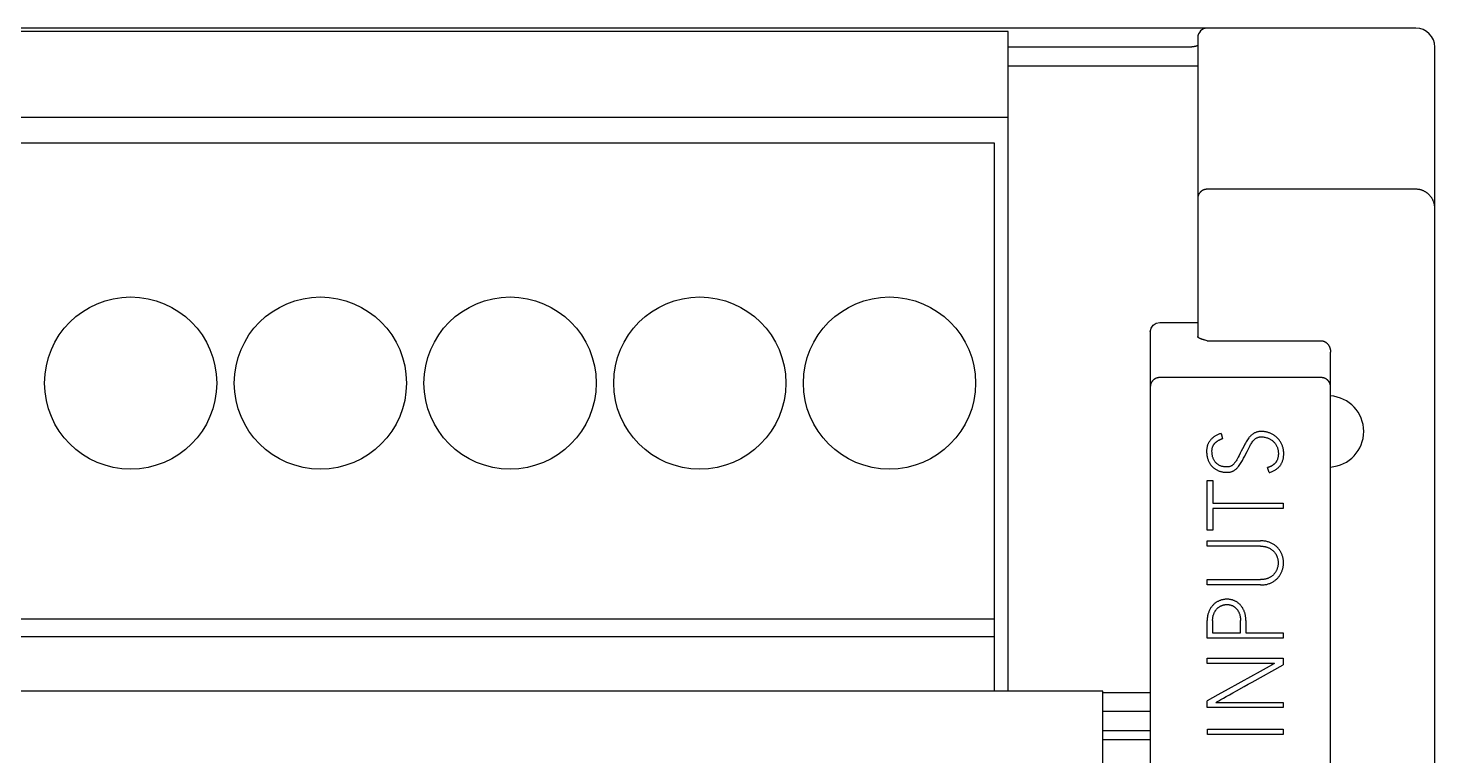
# Model space of a CAD drawing. Extents: x 867151 to 1787449, y -2071112 to -1028603.
# Drawn here: x 871228.78 to 871258.45, y -1032622.77 to -1032607.43 of the extents above; entities that cross this region are included whole.
import ezdxf

# ---------------------------------------------------------------- set-up
doc = ezdxf.new("R2010")
doc.units = 0
doc.header["$LTSCALE"] = 4
doc.header["$MEASUREMENT"] = 0
doc.layers.get('0').update_dxf_attribs({"linetype": 'CONTINUOUS'})
doc.layers.add('20000_FRONT_O', color=7, linetype='CONTINUOUS')

# ---------------------------------------------------------------- blocks, each defined once
blk = doc.blocks.new('A$C36C17930')
at = {"layer": '20000_FRONT_O', "color": 7, "linetype": 'Continuous'}
for p, q in [((44.601, 100), (0.401, 100)), ((36.001, 99.93), (7.001, 99.93)), ((36.001, 86.03), (36.001, 99.93)), ((40.001, 99.8), (40.001, 93.501)), ((39.801, 99.6), (36.001, 99.6)), ((39.81, 99.6), (39.801, 99.6)), ((39.818, 99.601), (39.81, 99.6)), ((39.826, 99.601), (39.818, 99.601)), ((39.835, 99.601), (39.826, 99.601)), ((39.843, 99.601), (39.835, 99.601)), ((39.852, 99.602), (39.843, 99.601)), ((39.86, 99.602), (39.852, 99.602)), ((39.868, 99.603), (39.86, 99.602)), ((39.877, 99.604), (39.868, 99.603)), ((39.883, 99.604), (39.877, 99.604)), ((39.89, 99.605), (39.883, 99.604)), ((39.897, 99.606), (39.89, 99.605)), ((39.903, 99.607), (39.897, 99.606)), ((39.91, 99.608), (39.903, 99.607)), ((39.916, 99.609), (39.91, 99.608)), ((39.923, 99.61), (39.916, 99.609)), ((39.929, 99.611), (39.923, 99.61)), ((39.935, 99.612), (39.929, 99.611)), ((39.942, 99.613), (39.935, 99.612)), ((39.945, 99.614), (39.942, 99.613)), ((39.948, 99.614), (39.945, 99.614)), ((39.951, 99.615), (39.948, 99.614)), ((39.954, 99.616), (39.951, 99.615)), ((39.957, 99.617), (39.954, 99.616)), ((39.96, 99.618), (39.957, 99.617)), ((39.963, 99.618), (39.96, 99.618)), ((39.966, 99.619), (39.963, 99.618)), ((39.97, 99.621), (39.966, 99.619)), ((39.973, 99.622), (39.97, 99.621)), ((39.976, 99.623), (39.973, 99.622)), ((39.979, 99.624), (39.976, 99.623)), ((39.982, 99.626), (39.979, 99.624)), ((39.986, 99.628), (39.982, 99.626)), ((39.987, 99.628), (39.986, 99.628)), ((39.988, 99.629), (39.987, 99.628)), ((39.989, 99.63), (39.988, 99.629)), ((39.991, 99.631), (39.989, 99.63)), ((39.992, 99.631), (39.991, 99.631)), ((39.993, 99.632), (39.992, 99.631)), ((39.994, 99.633), (39.993, 99.632)), ((39.995, 99.634), (39.994, 99.633)), ((39.996, 99.635), (39.995, 99.634)), ((39.997, 99.636), (39.996, 99.635)), ((39.998, 99.637), (39.997, 99.636)), ((39.999, 99.638), (39.998, 99.637)), ((40, 99.64), (39.999, 99.639)), ((39.999, 99.639), (39.999, 99.638)), ((40.001, 99.641), (40, 99.64)), ((40.001, 99.645), (40.001, 99.644)), ((40.001, 99.644), (40.001, 99.642)), ((40.001, 99.642), (40.001, 99.641)), ((45.001, 0.4), (45.001, 99.6)), ((40.001, 99.2), (36.001, 99.2)), ((36.001, 98.12), (7.001, 98.12)), ((7.291, 97.58), (35.711, 97.58)), ((35.711, 97.58), (35.711, 86.03)), ((40.002, 96.426), (40.001, 96.422)), ((40.001, 96.422), (40.001, 96.417)), ((40.001, 96.417), (40.001, 96.412)), ((40.003, 96.436), (40.002, 96.431)), ((40.002, 96.431), (40.002, 96.426)), ((40.004, 96.445), (40.003, 96.44)), ((40.003, 96.44), (40.003, 96.436)), ((40.005, 96.45), (40.004, 96.445)), ((40.006, 96.454), (40.005, 96.45)), ((40.007, 96.459), (40.006, 96.454)), ((40.008, 96.464), (40.007, 96.459)), ((40.01, 96.468), (40.008, 96.464)), ((40.011, 96.473), (40.01, 96.468)), ((40.013, 96.477), (40.011, 96.473)), ((40.014, 96.481), (40.013, 96.477)), ((40.016, 96.486), (40.014, 96.481)), ((40.018, 96.49), (40.016, 96.486)), ((40.02, 96.494), (40.018, 96.49)), ((40.022, 96.498), (40.02, 96.494)), ((40.024, 96.502), (40.022, 96.498)), ((40.027, 96.507), (40.024, 96.502)), ((40.029, 96.511), (40.027, 96.507)), ((40.031, 96.515), (40.029, 96.511)), ((40.034, 96.518), (40.031, 96.515)), ((40.037, 96.522), (40.034, 96.518)), ((40.04, 96.526), (40.037, 96.522)), ((40.043, 96.53), (40.04, 96.526)), ((40.045, 96.534), (40.043, 96.53)), ((40.049, 96.537), (40.045, 96.534)), ((40.052, 96.541), (40.049, 96.537)), ((40.055, 96.544), (40.052, 96.541)), ((40.058, 96.547), (40.055, 96.544)), ((40.062, 96.551), (40.058, 96.547)), ((40.065, 96.554), (40.062, 96.551)), ((40.069, 96.557), (40.065, 96.554)), ((40.073, 96.56), (40.069, 96.557)), ((40.076, 96.563), (40.073, 96.56)), ((40.08, 96.566), (40.076, 96.563)), ((40.084, 96.569), (40.08, 96.566)), ((40.088, 96.572), (40.084, 96.569)), ((40.092, 96.574), (40.088, 96.572)), ((40.096, 96.577), (40.092, 96.574)), ((40.101, 96.579), (40.096, 96.577)), ((40.105, 96.582), (40.101, 96.579)), ((40.109, 96.584), (40.105, 96.582)), ((40.114, 96.586), (40.109, 96.584)), ((40.118, 96.588), (40.114, 96.586)), ((40.123, 96.59), (40.118, 96.588)), ((40.128, 96.592), (40.123, 96.59)), ((40.132, 96.594), (40.128, 96.592)), ((40.137, 96.595), (40.132, 96.594)), ((40.142, 96.597), (40.137, 96.595)), ((40.147, 96.598), (40.142, 96.597)), ((40.152, 96.6), (40.147, 96.598)), ((40.157, 96.601), (40.152, 96.6)), ((40.163, 96.602), (40.157, 96.601)), ((40.168, 96.603), (40.163, 96.602)), ((40.172, 96.603), (40.168, 96.603)), ((40.177, 96.604), (40.172, 96.603)), ((40.182, 96.605), (40.177, 96.604)), ((40.187, 96.605), (40.182, 96.605)), ((40.192, 96.605), (40.187, 96.605)), ((40.196, 96.605), (40.192, 96.605)), ((40.201, 96.605), (40.196, 96.605)), ((44.601, 96.605), (40.201, 96.605)), ((44.611, 96.605), (44.601, 96.605)), ((44.621, 96.605), (44.611, 96.605)), ((44.631, 96.604), (44.621, 96.605)), ((44.641, 96.603), (44.631, 96.604)), ((44.651, 96.602), (44.641, 96.603)), ((44.661, 96.601), (44.651, 96.602)), ((44.671, 96.599), (44.661, 96.601)), ((44.681, 96.597), (44.671, 96.599)), ((44.691, 96.595), (44.681, 96.597)), ((44.701, 96.593), (44.691, 96.595)), ((44.71, 96.59), (44.701, 96.593)), ((44.72, 96.587), (44.71, 96.59)), ((44.729, 96.584), (44.72, 96.587)), ((44.738, 96.581), (44.729, 96.584)), ((44.747, 96.577), (44.738, 96.581)), ((44.757, 96.573), (44.747, 96.577)), ((44.766, 96.569), (44.757, 96.573)), ((44.776, 96.564), (44.766, 96.569)), ((44.786, 96.559), (44.776, 96.564)), ((44.795, 96.554), (44.786, 96.559)), ((44.804, 96.549), (44.795, 96.554)), ((44.813, 96.543), (44.804, 96.549)), ((44.822, 96.537), (44.813, 96.543)), ((44.831, 96.531), (44.822, 96.537)), ((44.839, 96.525), (44.831, 96.531)), ((44.846, 96.519), (44.839, 96.525)), ((44.854, 96.513), (44.846, 96.519)), ((44.862, 96.507), (44.854, 96.513)), ((44.869, 96.5), (44.862, 96.507)), ((44.876, 96.493), (44.869, 96.5)), ((44.884, 96.486), (44.876, 96.493)), ((44.891, 96.478), (44.884, 96.486)), ((44.898, 96.47), (44.891, 96.478)), ((44.905, 96.462), (44.898, 96.47)), ((44.911, 96.454), (44.905, 96.462)), ((44.918, 96.446), (44.911, 96.454)), ((44.924, 96.438), (44.918, 96.446)), ((44.929, 96.43), (44.924, 96.438)), ((44.935, 96.422), (44.929, 96.43)), ((44.94, 96.414), (44.935, 96.422)), ((44.945, 96.405), (44.94, 96.414)), ((44.95, 96.397), (44.945, 96.405)), ((44.955, 96.387), (44.95, 96.397)), ((44.96, 96.377), (44.955, 96.387)), ((44.964, 96.368), (44.96, 96.377)), ((44.968, 96.358), (44.964, 96.368)), ((44.973, 96.348), (44.968, 96.358)), ((44.976, 96.338), (44.973, 96.348)), ((44.98, 96.328), (44.976, 96.338)), ((44.983, 96.318), (44.98, 96.328)), ((44.986, 96.308), (44.983, 96.318)), ((44.988, 96.298), (44.986, 96.308)), ((44.991, 96.288), (44.988, 96.298)), ((44.993, 96.278), (44.991, 96.288)), ((44.995, 96.268), (44.993, 96.278)), ((44.996, 96.258), (44.995, 96.268)), ((44.998, 96.248), (44.996, 96.258)), ((44.999, 96.238), (44.998, 96.248)), ((45, 96.227), (44.999, 96.238)), ((45.001, 96.217), (45, 96.227)), ((45.001, 96.206), (45.001, 96.217)), ((45.001, 96.195), (45.001, 96.206)), ((39.016, 93.674), (39.061, 93.74)), ((39.061, 93.74), (39.128, 93.783)), ((39.128, 93.783), (39.201, 93.797)), ((39.201, 93.797), (40.001, 93.797)), ((39.001, 93.597), (39.016, 93.674)), ((39.001, 93.597), (39.001, 75.1)), ((40.001, 93.5), (40.001, 93.501)), ((40.001, 93.498), (40.001, 93.5)), ((40.002, 93.497), (40.001, 93.498)), ((40.002, 93.495), (40.002, 93.497)), ((40.003, 93.494), (40.002, 93.495)), ((40.003, 93.492), (40.003, 93.494)), ((40.004, 93.491), (40.003, 93.492)), ((40.005, 93.49), (40.004, 93.491)), ((40.006, 93.488), (40.005, 93.49)), ((40.007, 93.487), (40.006, 93.488)), ((40.008, 93.486), (40.007, 93.487)), ((40.009, 93.484), (40.008, 93.486)), ((40.01, 93.483), (40.009, 93.484)), ((40.012, 93.482), (40.01, 93.483)), ((40.013, 93.481), (40.012, 93.482)), ((40.014, 93.48), (40.013, 93.481)), ((40.015, 93.478), (40.014, 93.48)), ((40.018, 93.476), (40.015, 93.478)), ((40.021, 93.474), (40.018, 93.476)), ((40.024, 93.471), (40.021, 93.474)), ((40.028, 93.469), (40.024, 93.471)), ((40.031, 93.468), (40.028, 93.469)), ((40.034, 93.466), (40.031, 93.468)), ((40.037, 93.464), (40.034, 93.466)), ((40.04, 93.462), (40.037, 93.464)), ((40.044, 93.461), (40.04, 93.462)), ((40.047, 93.459), (40.044, 93.461)), ((40.05, 93.458), (40.047, 93.459)), ((40.054, 93.457), (40.05, 93.458)), ((40.057, 93.455), (40.054, 93.457)), ((40.065, 93.452), (40.057, 93.455)), ((40.073, 93.449), (40.065, 93.452)), ((40.081, 93.446), (40.073, 93.449)), ((40.089, 93.444), (40.081, 93.446)), ((40.097, 93.441), (40.089, 93.444)), ((40.105, 93.438), (40.097, 93.441)), ((40.114, 93.436), (40.105, 93.438)), ((40.122, 93.433), (40.114, 93.436)), ((40.135, 93.429), (40.122, 93.433)), ((40.148, 93.426), (40.135, 93.429)), ((40.161, 93.422), (40.148, 93.426)), ((40.201, 93.412), (40.161, 93.422)), ((40.201, 93.412), (42.601, 93.412)), ((42.601, 93.412), (42.606, 93.412)), ((42.606, 93.412), (42.611, 93.412)), ((42.611, 93.412), (42.615, 93.411)), ((42.615, 93.411), (42.62, 93.411)), ((42.62, 93.411), (42.625, 93.41)), ((42.625, 93.41), (42.629, 93.409)), ((42.629, 93.409), (42.634, 93.409)), ((42.634, 93.409), (42.638, 93.408)), ((42.638, 93.408), (42.643, 93.406)), ((42.643, 93.406), (42.648, 93.405)), ((42.648, 93.405), (42.652, 93.404)), ((42.652, 93.404), (42.657, 93.402)), ((42.657, 93.402), (42.661, 93.401)), ((42.661, 93.401), (42.665, 93.399)), ((42.665, 93.399), (42.67, 93.397)), ((42.67, 93.397), (42.674, 93.395)), ((42.674, 93.395), (42.679, 93.393)), ((42.679, 93.393), (42.683, 93.391)), ((42.683, 93.391), (42.688, 93.388)), ((42.688, 93.388), (42.692, 93.386)), ((42.692, 93.386), (42.696, 93.383)), ((42.696, 93.383), (42.701, 93.38)), ((42.701, 93.38), (42.705, 93.377)), ((42.705, 93.377), (42.709, 93.374)), ((42.709, 93.374), (42.713, 93.371)), ((42.713, 93.371), (42.717, 93.368)), ((42.717, 93.368), (42.721, 93.364)), ((42.721, 93.364), (42.724, 93.361)), ((42.724, 93.361), (42.728, 93.358)), ((42.728, 93.358), (42.732, 93.354)), ((42.732, 93.354), (42.735, 93.35)), ((42.735, 93.35), (42.739, 93.346)), ((42.739, 93.346), (42.742, 93.342)), ((42.742, 93.342), (42.746, 93.338)), ((42.746, 93.338), (42.749, 93.333)), ((42.749, 93.333), (42.753, 93.329)), ((42.753, 93.329), (42.756, 93.324)), ((42.756, 93.324), (42.759, 93.319)), ((42.759, 93.319), (42.762, 93.315)), ((42.762, 93.315), (42.765, 93.31)), ((42.765, 93.31), (42.768, 93.305)), ((42.768, 93.305), (42.771, 93.3)), ((42.771, 93.3), (42.773, 93.295)), ((42.773, 93.295), (42.776, 93.29)), ((42.776, 93.29), (42.778, 93.284)), ((42.778, 93.284), (42.78, 93.279)), ((42.78, 93.279), (42.782, 93.274)), ((42.782, 93.274), (42.784, 93.269)), ((42.784, 93.269), (42.786, 93.263)), ((42.786, 93.263), (42.788, 93.257)), ((42.788, 93.257), (42.79, 93.251)), ((42.79, 93.251), (42.792, 93.245)), ((42.792, 93.245), (42.793, 93.239)), ((42.793, 93.239), (42.795, 93.234)), ((42.795, 93.234), (42.796, 93.228)), ((42.796, 93.228), (42.797, 93.222)), ((42.797, 93.222), (42.798, 93.216)), ((42.798, 93.216), (42.799, 93.209)), ((42.799, 93.209), (42.8, 93.203)), ((42.8, 93.203), (42.8, 93.197)), ((42.8, 93.197), (42.801, 93.191)), ((42.801, 93.191), (42.801, 93.185)), ((42.801, 93.185), (42.801, 93.179)), ((42.801, 93.179), (42.801, 93.173)), ((42.801, 59.815), (42.801, 93.173)), ((39.033, 92.547), (39.03, 92.543)), ((39.035, 92.551), (39.033, 92.547)), ((39.038, 92.555), (39.035, 92.551)), ((39.041, 92.559), (39.038, 92.555)), ((39.044, 92.563), (39.041, 92.559)), ((39.047, 92.566), (39.044, 92.563)), ((39.05, 92.57), (39.047, 92.566)), ((39.054, 92.574), (39.05, 92.57)), ((39.057, 92.577), (39.054, 92.574)), ((39.061, 92.58), (39.057, 92.577)), ((39.064, 92.584), (39.061, 92.58)), ((39.068, 92.587), (39.064, 92.584)), ((39.072, 92.59), (39.068, 92.587)), ((39.075, 92.593), (39.072, 92.59)), ((39.079, 92.596), (39.075, 92.593)), ((39.083, 92.599), (39.079, 92.596)), ((39.087, 92.602), (39.083, 92.599)), ((39.091, 92.604), (39.087, 92.602)), ((39.095, 92.607), (39.091, 92.604)), ((39.099, 92.609), (39.095, 92.607)), ((39.104, 92.612), (39.099, 92.609)), ((39.108, 92.614), (39.104, 92.612)), ((39.112, 92.616), (39.108, 92.614)), ((39.117, 92.618), (39.112, 92.616)), ((39.121, 92.62), (39.117, 92.618)), ((39.126, 92.622), (39.121, 92.62)), ((39.13, 92.623), (39.126, 92.622)), ((39.135, 92.625), (39.13, 92.623)), ((39.139, 92.627), (39.135, 92.625)), ((39.144, 92.628), (39.139, 92.627)), ((39.149, 92.629), (39.144, 92.628)), ((39.153, 92.63), (39.149, 92.629)), ((39.158, 92.631), (39.153, 92.63)), ((39.163, 92.632), (39.158, 92.631)), ((39.168, 92.633), (39.163, 92.632)), ((39.172, 92.634), (39.168, 92.633)), ((39.177, 92.635), (39.172, 92.634)), ((39.182, 92.635), (39.177, 92.635)), ((39.187, 92.636), (39.182, 92.635)), ((39.192, 92.636), (39.187, 92.636)), ((39.196, 92.636), (39.192, 92.636)), ((39.201, 92.636), (39.196, 92.636)), ((42.601, 92.636), (39.201, 92.636)), ((42.606, 92.636), (42.601, 92.636)), ((42.611, 92.636), (42.606, 92.636)), ((42.616, 92.636), (42.611, 92.636)), ((42.62, 92.635), (42.616, 92.636)), ((42.625, 92.635), (42.62, 92.635)), ((42.63, 92.634), (42.625, 92.635)), ((42.635, 92.633), (42.63, 92.634)), ((42.64, 92.632), (42.635, 92.633)), ((42.644, 92.631), (42.64, 92.632)), ((42.649, 92.63), (42.644, 92.631)), ((42.654, 92.629), (42.649, 92.63)), ((42.658, 92.628), (42.654, 92.629)), ((42.663, 92.627), (42.658, 92.628)), ((42.668, 92.625), (42.663, 92.627)), ((42.672, 92.623), (42.668, 92.625)), ((42.677, 92.622), (42.672, 92.623)), ((42.681, 92.62), (42.677, 92.622)), ((42.685, 92.618), (42.681, 92.62)), ((42.69, 92.616), (42.685, 92.618)), ((42.694, 92.614), (42.69, 92.616)), ((42.698, 92.612), (42.694, 92.614)), ((42.702, 92.609), (42.698, 92.612)), ((42.707, 92.607), (42.702, 92.609)), ((42.711, 92.605), (42.707, 92.607)), ((42.715, 92.602), (42.711, 92.605)), ((42.718, 92.599), (42.715, 92.602)), ((42.722, 92.597), (42.718, 92.599)), ((42.726, 92.594), (42.722, 92.597)), ((42.73, 92.591), (42.726, 92.594)), ((42.734, 92.588), (42.73, 92.591)), ((42.737, 92.585), (42.734, 92.588)), ((42.741, 92.581), (42.737, 92.585)), ((42.744, 92.578), (42.741, 92.581)), ((42.747, 92.575), (42.744, 92.578)), ((42.751, 92.571), (42.747, 92.575)), ((42.754, 92.568), (42.751, 92.571)), ((42.757, 92.564), (42.754, 92.568)), ((42.76, 92.56), (42.757, 92.564)), ((42.763, 92.556), (42.76, 92.56)), ((42.766, 92.553), (42.763, 92.556)), ((42.768, 92.549), (42.766, 92.553)), ((42.771, 92.545), (42.768, 92.549)), ((39.002, 92.457), (39.001, 92.452)), ((39.001, 92.452), (39.001, 92.448)), ((39.001, 92.448), (39.001, 92.443)), ((39.003, 92.467), (39.002, 92.462)), ((39.002, 92.462), (39.002, 92.457)), ((39.004, 92.476), (39.003, 92.471)), ((39.003, 92.471), (39.003, 92.467)), ((39.005, 92.481), (39.004, 92.476)), ((39.006, 92.485), (39.005, 92.481)), ((39.007, 92.49), (39.006, 92.485)), ((39.008, 92.495), (39.007, 92.49)), ((39.01, 92.499), (39.008, 92.495)), ((39.011, 92.504), (39.01, 92.499)), ((39.013, 92.508), (39.011, 92.504)), ((39.015, 92.513), (39.013, 92.508)), ((39.016, 92.517), (39.015, 92.513)), ((39.018, 92.521), (39.016, 92.517)), ((39.021, 92.526), (39.018, 92.521)), ((39.023, 92.53), (39.021, 92.526)), ((39.025, 92.534), (39.023, 92.53)), ((39.027, 92.539), (39.025, 92.534)), ((39.03, 92.543), (39.027, 92.539)), ((42.774, 92.54), (42.771, 92.545)), ((42.776, 92.536), (42.774, 92.54)), ((42.779, 92.532), (42.776, 92.536)), ((42.781, 92.528), (42.779, 92.532)), ((42.783, 92.523), (42.781, 92.528)), ((42.785, 92.519), (42.783, 92.523)), ((42.787, 92.514), (42.785, 92.519)), ((42.789, 92.51), (42.787, 92.514)), ((42.791, 92.505), (42.789, 92.51)), ((42.792, 92.5), (42.791, 92.505)), ((42.794, 92.495), (42.792, 92.5)), ((42.795, 92.49), (42.794, 92.495)), ((42.796, 92.485), (42.795, 92.49)), ((42.797, 92.48), (42.796, 92.485)), ((42.798, 92.475), (42.797, 92.48)), ((42.799, 92.471), (42.798, 92.475)), ((42.8, 92.466), (42.799, 92.471)), ((42.8, 92.462), (42.8, 92.466)), ((42.801, 92.457), (42.8, 92.462)), ((42.801, 92.452), (42.801, 92.457)), ((42.801, 92.448), (42.801, 92.452)), ((42.801, 92.443), (42.801, 92.448)), ((40.317, 91.367), (40.307, 91.358)), ((40.328, 91.376), (40.317, 91.367)), ((40.34, 91.385), (40.328, 91.376)), ((40.352, 91.393), (40.34, 91.385)), ((40.365, 91.401), (40.352, 91.393)), ((40.378, 91.409), (40.365, 91.401)), ((40.391, 91.416), (40.378, 91.409)), ((40.404, 91.423), (40.391, 91.416)), ((40.418, 91.43), (40.404, 91.423)), ((40.433, 91.436), (40.418, 91.43)), ((40.448, 91.442), (40.433, 91.436)), ((40.463, 91.448), (40.448, 91.442)), ((40.479, 91.453), (40.463, 91.448)), ((40.494, 91.458), (40.479, 91.453)), ((40.494, 91.458), (40.525, 91.349)), ((41.078, 91.365), (41.062, 91.345)), ((41.088, 91.378), (41.078, 91.365)), ((41.099, 91.39), (41.088, 91.378)), ((41.111, 91.402), (41.099, 91.39)), ((41.123, 91.414), (41.111, 91.402)), ((41.135, 91.425), (41.123, 91.414)), ((41.148, 91.435), (41.135, 91.425)), ((41.161, 91.445), (41.148, 91.435)), ((41.175, 91.454), (41.161, 91.445)), ((41.189, 91.463), (41.175, 91.454)), ((41.2, 91.469), (41.189, 91.463)), ((41.211, 91.474), (41.2, 91.469)), ((41.223, 91.479), (41.211, 91.474)), ((41.235, 91.484), (41.223, 91.479)), ((41.232, 91.357), (41.243, 91.364)), ((41.248, 91.488), (41.235, 91.484)), ((41.243, 91.364), (41.254, 91.369)), ((41.261, 91.491), (41.248, 91.488)), ((41.254, 91.369), (41.265, 91.374)), ((41.274, 91.494), (41.261, 91.491)), ((41.265, 91.374), (41.274, 91.377)), ((41.287, 91.496), (41.274, 91.494)), ((41.274, 91.377), (41.284, 91.38)), ((41.284, 91.38), (41.293, 91.382)), ((41.302, 91.498), (41.287, 91.496)), ((41.293, 91.382), (41.303, 91.384)), ((41.317, 91.499), (41.302, 91.498)), ((41.303, 91.384), (41.317, 91.386)), ((41.331, 91.5), (41.317, 91.499)), ((41.317, 91.386), (41.332, 91.387)), ((41.346, 91.5), (41.331, 91.5)), ((41.332, 91.387), (41.346, 91.387)), ((41.361, 91.5), (41.346, 91.5)), ((41.346, 91.387), (41.364, 91.387)), ((41.375, 91.499), (41.361, 91.5)), ((41.364, 91.387), (41.381, 91.385)), ((41.389, 91.498), (41.375, 91.499)), ((41.381, 91.385), (41.4, 91.382)), ((41.404, 91.497), (41.389, 91.498)), ((41.4, 91.382), (41.419, 91.379)), ((41.418, 91.495), (41.404, 91.497)), ((41.432, 91.492), (41.418, 91.495)), ((41.419, 91.379), (41.439, 91.374)), ((41.447, 91.489), (41.432, 91.492)), ((41.439, 91.374), (41.459, 91.368)), ((41.461, 91.486), (41.447, 91.489)), ((41.459, 91.368), (41.473, 91.364)), ((41.475, 91.482), (41.461, 91.486)), ((41.473, 91.364), (41.487, 91.359)), ((41.489, 91.478), (41.475, 91.482)), ((41.503, 91.473), (41.489, 91.478)), ((41.517, 91.468), (41.503, 91.473)), ((41.531, 91.463), (41.517, 91.468)), ((41.545, 91.457), (41.531, 91.463)), ((41.558, 91.45), (41.545, 91.457)), ((41.571, 91.444), (41.558, 91.45)), ((41.584, 91.437), (41.571, 91.444)), ((41.597, 91.429), (41.584, 91.437)), ((41.609, 91.421), (41.597, 91.429)), ((41.621, 91.413), (41.609, 91.421)), ((41.633, 91.404), (41.621, 91.413)), ((41.645, 91.395), (41.633, 91.404)), ((41.656, 91.386), (41.645, 91.395)), ((41.667, 91.376), (41.656, 91.386)), ((41.678, 91.366), (41.667, 91.376)), ((41.688, 91.355), (41.678, 91.366)), ((40.189, 91.116), (40.188, 91.102)), ((40.188, 91.102), (40.188, 91.088)), ((40.188, 91.088), (40.188, 91.071)), ((40.188, 91.071), (40.189, 91.055)), ((40.19, 91.13), (40.189, 91.116)), ((40.192, 91.144), (40.19, 91.13)), ((40.194, 91.158), (40.192, 91.144)), ((40.197, 91.172), (40.194, 91.158)), ((40.199, 91.184), (40.197, 91.172)), ((40.202, 91.195), (40.199, 91.184)), ((40.206, 91.206), (40.202, 91.195)), ((40.21, 91.217), (40.206, 91.206)), ((40.214, 91.228), (40.21, 91.217)), ((40.218, 91.238), (40.214, 91.228)), ((40.223, 91.249), (40.218, 91.238)), ((40.229, 91.259), (40.223, 91.249)), ((40.234, 91.269), (40.229, 91.259)), ((40.24, 91.279), (40.234, 91.269)), ((40.247, 91.289), (40.24, 91.279)), ((40.253, 91.299), (40.247, 91.289)), ((40.26, 91.308), (40.253, 91.299)), ((40.268, 91.317), (40.26, 91.308)), ((40.277, 91.328), (40.268, 91.317)), ((40.286, 91.338), (40.277, 91.328)), ((40.296, 91.348), (40.286, 91.338)), ((40.307, 91.358), (40.296, 91.348)), ((40.301, 91.101), (40.302, 91.114)), ((40.301, 91.088), (40.301, 91.101)), ((40.302, 91.06), (40.301, 91.088)), ((40.302, 91.114), (40.304, 91.127)), ((40.304, 91.127), (40.306, 91.139)), ((40.306, 91.139), (40.308, 91.151)), ((40.308, 91.151), (40.311, 91.163)), ((40.311, 91.163), (40.315, 91.174)), ((40.315, 91.174), (40.319, 91.185)), ((40.319, 91.185), (40.324, 91.195)), ((40.324, 91.195), (40.327, 91.2)), ((40.327, 91.2), (40.329, 91.205)), ((40.329, 91.205), (40.332, 91.21)), ((40.332, 91.21), (40.335, 91.215)), ((40.335, 91.215), (40.338, 91.219)), ((40.338, 91.219), (40.341, 91.224)), ((40.341, 91.224), (40.344, 91.228)), ((40.344, 91.228), (40.347, 91.233)), ((40.347, 91.233), (40.35, 91.237)), ((40.35, 91.237), (40.354, 91.241)), ((40.354, 91.241), (40.357, 91.245)), ((40.357, 91.245), (40.36, 91.25)), ((40.36, 91.25), (40.364, 91.253)), ((40.364, 91.253), (40.367, 91.257)), ((40.367, 91.257), (40.371, 91.261)), ((40.371, 91.261), (40.374, 91.265)), ((40.374, 91.265), (40.378, 91.268)), ((40.378, 91.268), (40.382, 91.272)), ((40.382, 91.272), (40.387, 91.276)), ((40.387, 91.276), (40.391, 91.28)), ((40.391, 91.28), (40.396, 91.284)), ((40.396, 91.284), (40.401, 91.287)), ((40.401, 91.287), (40.405, 91.291)), ((40.405, 91.291), (40.41, 91.295)), ((40.41, 91.295), (40.415, 91.298)), ((40.415, 91.298), (40.42, 91.301)), ((40.42, 91.301), (40.425, 91.305)), ((40.425, 91.305), (40.43, 91.308)), ((40.43, 91.308), (40.435, 91.311)), ((40.435, 91.311), (40.44, 91.314)), ((40.44, 91.314), (40.445, 91.316)), ((40.445, 91.316), (40.45, 91.319)), ((40.45, 91.319), (40.455, 91.322)), ((40.455, 91.322), (40.464, 91.326)), ((40.464, 91.326), (40.472, 91.33)), ((40.472, 91.33), (40.48, 91.333)), ((40.48, 91.333), (40.488, 91.336)), ((40.488, 91.336), (40.496, 91.34)), ((40.496, 91.34), (40.504, 91.342)), ((40.504, 91.342), (40.511, 91.345)), ((40.511, 91.345), (40.518, 91.347)), ((40.518, 91.347), (40.525, 91.349)), ((40.918, 91.083), (40.895, 91.04)), ((40.944, 91.132), (40.918, 91.083)), ((40.97, 91.181), (40.944, 91.132)), ((40.994, 91.231), (40.97, 91.181)), ((41.007, 91.255), (40.994, 91.231)), ((41.02, 91.279), (41.007, 91.255)), ((41.018, 91.03), (41.042, 91.075)), ((41.033, 91.301), (41.02, 91.279)), ((41.048, 91.323), (41.033, 91.301)), ((41.042, 91.075), (41.065, 91.12)), ((41.062, 91.345), (41.048, 91.323)), ((41.065, 91.12), (41.085, 91.163)), ((41.085, 91.163), (41.106, 91.204)), ((41.106, 91.204), (41.117, 91.224)), ((41.117, 91.224), (41.128, 91.242)), ((41.128, 91.242), (41.139, 91.26)), ((41.139, 91.26), (41.151, 91.277)), ((41.151, 91.277), (41.163, 91.293)), ((41.163, 91.293), (41.176, 91.308)), ((41.176, 91.308), (41.184, 91.318)), ((41.184, 91.318), (41.193, 91.327)), ((41.193, 91.327), (41.203, 91.335)), ((41.203, 91.335), (41.212, 91.343)), ((41.212, 91.343), (41.222, 91.35)), ((41.222, 91.35), (41.232, 91.357)), ((41.487, 91.359), (41.5, 91.353)), ((41.5, 91.353), (41.513, 91.347)), ((41.513, 91.347), (41.526, 91.34)), ((41.526, 91.34), (41.538, 91.333)), ((41.538, 91.333), (41.551, 91.325)), ((41.551, 91.325), (41.563, 91.316)), ((41.563, 91.316), (41.575, 91.307)), ((41.575, 91.307), (41.586, 91.298)), ((41.586, 91.298), (41.598, 91.287)), ((41.598, 91.287), (41.608, 91.276)), ((41.608, 91.276), (41.619, 91.265)), ((41.619, 91.265), (41.629, 91.252)), ((41.629, 91.252), (41.638, 91.24)), ((41.638, 91.24), (41.648, 91.226)), ((41.648, 91.226), (41.657, 91.212)), ((41.657, 91.212), (41.665, 91.197)), ((41.665, 91.197), (41.671, 91.186)), ((41.671, 91.186), (41.676, 91.174)), ((41.676, 91.174), (41.681, 91.161)), ((41.681, 91.161), (41.685, 91.149)), ((41.685, 91.149), (41.689, 91.135)), ((41.698, 91.344), (41.688, 91.355)), ((41.689, 91.135), (41.692, 91.122)), ((41.692, 91.122), (41.695, 91.108)), ((41.695, 91.108), (41.697, 91.094)), ((41.697, 91.094), (41.699, 91.079)), ((41.708, 91.333), (41.698, 91.344)), ((41.699, 91.079), (41.7, 91.063)), ((41.7, 91.063), (41.701, 91.048)), ((41.717, 91.321), (41.708, 91.333)), ((41.726, 91.309), (41.717, 91.321)), ((41.735, 91.297), (41.726, 91.309)), ((41.743, 91.284), (41.735, 91.297)), ((41.752, 91.27), (41.743, 91.284)), ((41.759, 91.257), (41.752, 91.27)), ((41.767, 91.243), (41.759, 91.257)), ((41.773, 91.229), (41.767, 91.243)), ((41.78, 91.214), (41.773, 91.229)), ((41.786, 91.199), (41.78, 91.214)), ((41.791, 91.183), (41.786, 91.199)), ((41.796, 91.168), (41.791, 91.183)), ((41.801, 91.152), (41.796, 91.168)), ((41.804, 91.135), (41.801, 91.152)), ((41.807, 91.119), (41.804, 91.135)), ((41.81, 91.102), (41.807, 91.119)), ((41.812, 91.085), (41.81, 91.102)), ((41.813, 91.067), (41.812, 91.085)), ((41.814, 91.05), (41.813, 91.067)), ((40.189, 91.055), (40.19, 91.038)), ((40.19, 91.038), (40.191, 91.022)), ((40.191, 91.022), (40.193, 91.006)), ((40.193, 91.006), (40.195, 90.991)), ((40.195, 90.991), (40.198, 90.975)), ((40.198, 90.975), (40.201, 90.96)), ((40.201, 90.96), (40.205, 90.945)), ((40.205, 90.945), (40.209, 90.931)), ((40.209, 90.931), (40.213, 90.917)), ((40.213, 90.917), (40.218, 90.902)), ((40.218, 90.902), (40.223, 90.889)), ((40.223, 90.889), (40.228, 90.876)), ((40.228, 90.876), (40.234, 90.863)), ((40.234, 90.863), (40.241, 90.85)), ((40.241, 90.85), (40.247, 90.838)), ((40.247, 90.838), (40.254, 90.826)), ((40.254, 90.826), (40.262, 90.814)), ((40.262, 90.814), (40.27, 90.803)), ((40.27, 90.803), (40.278, 90.792)), ((40.278, 90.792), (40.286, 90.781)), ((40.286, 90.781), (40.295, 90.771)), ((40.295, 90.771), (40.304, 90.761)), ((40.305, 91.028), (40.302, 91.06)), ((40.307, 91.01), (40.305, 91.028)), ((40.31, 90.992), (40.307, 91.01)), ((40.312, 90.979), (40.31, 90.992)), ((40.315, 90.967), (40.312, 90.979)), ((40.319, 90.954), (40.315, 90.967)), ((40.323, 90.942), (40.319, 90.954)), ((40.327, 90.929), (40.323, 90.942)), ((40.333, 90.917), (40.327, 90.929)), ((40.339, 90.905), (40.333, 90.917)), ((40.345, 90.893), (40.339, 90.905)), ((40.352, 90.881), (40.345, 90.893)), ((40.36, 90.87), (40.352, 90.881)), ((40.368, 90.858), (40.36, 90.87)), ((40.378, 90.847), (40.368, 90.858)), ((40.388, 90.837), (40.378, 90.847)), ((40.398, 90.827), (40.388, 90.837)), ((40.41, 90.817), (40.398, 90.827)), ((40.419, 90.81), (40.41, 90.817)), ((40.429, 90.803), (40.419, 90.81)), ((40.438, 90.796), (40.429, 90.803)), ((40.449, 90.79), (40.438, 90.796)), ((40.46, 90.784), (40.449, 90.79)), ((40.472, 90.779), (40.46, 90.784)), ((40.483, 90.774), (40.472, 90.779)), ((40.496, 90.769), (40.483, 90.774)), ((40.509, 90.765), (40.496, 90.769)), ((40.698, 90.769), (40.688, 90.764)), ((40.708, 90.774), (40.698, 90.769)), ((40.717, 90.779), (40.708, 90.774)), ((40.726, 90.785), (40.717, 90.779)), ((40.735, 90.792), (40.726, 90.785)), ((40.743, 90.799), (40.735, 90.792)), ((40.752, 90.807), (40.743, 90.799)), ((40.76, 90.815), (40.752, 90.807)), ((40.768, 90.823), (40.76, 90.815)), ((40.779, 90.837), (40.768, 90.823)), ((40.79, 90.851), (40.779, 90.837)), ((40.801, 90.867), (40.79, 90.851)), ((40.812, 90.883), (40.801, 90.867)), ((40.822, 90.901), (40.812, 90.883)), ((40.832, 90.918), (40.822, 90.901)), ((40.852, 90.957), (40.832, 90.918)), ((40.873, 90.997), (40.852, 90.957)), ((40.862, 90.764), (40.877, 90.783)), ((40.895, 91.04), (40.873, 90.997)), ((40.877, 90.783), (40.891, 90.802)), ((40.891, 90.802), (40.905, 90.823)), ((40.905, 90.823), (40.918, 90.844)), ((40.918, 90.844), (40.93, 90.866)), ((40.93, 90.866), (40.942, 90.889)), ((40.942, 90.889), (40.966, 90.936)), ((40.966, 90.936), (40.992, 90.983)), ((40.992, 90.983), (41.018, 91.03)), ((41.546, 90.766), (41.541, 90.763)), ((41.551, 90.768), (41.546, 90.766)), ((41.556, 90.771), (41.551, 90.768)), ((41.56, 90.774), (41.556, 90.771)), ((41.565, 90.776), (41.56, 90.774)), ((41.57, 90.779), (41.565, 90.776)), ((41.574, 90.782), (41.57, 90.779)), ((41.579, 90.785), (41.574, 90.782)), ((41.583, 90.788), (41.579, 90.785)), ((41.588, 90.791), (41.583, 90.788)), ((41.592, 90.795), (41.588, 90.791)), ((41.596, 90.798), (41.592, 90.795)), ((41.601, 90.801), (41.596, 90.798)), ((41.605, 90.805), (41.601, 90.801)), ((41.609, 90.808), (41.605, 90.805)), ((41.613, 90.812), (41.609, 90.808)), ((41.617, 90.816), (41.613, 90.812)), ((41.621, 90.819), (41.617, 90.816)), ((41.625, 90.823), (41.621, 90.819)), ((41.628, 90.827), (41.625, 90.823)), ((41.632, 90.831), (41.628, 90.827)), ((41.636, 90.835), (41.632, 90.831)), ((41.639, 90.839), (41.636, 90.835)), ((41.643, 90.844), (41.639, 90.839)), ((41.646, 90.848), (41.643, 90.844)), ((41.649, 90.852), (41.646, 90.848)), ((41.652, 90.856), (41.649, 90.852)), ((41.655, 90.861), (41.652, 90.856)), ((41.658, 90.865), (41.655, 90.861)), ((41.661, 90.87), (41.658, 90.865)), ((41.664, 90.875), (41.661, 90.87)), ((41.667, 90.879), (41.664, 90.875)), ((41.669, 90.884), (41.667, 90.879)), ((41.672, 90.889), (41.669, 90.884)), ((41.674, 90.893), (41.672, 90.889)), ((41.676, 90.898), (41.674, 90.893)), ((41.681, 90.911), (41.676, 90.898)), ((41.686, 90.924), (41.681, 90.911)), ((41.69, 90.937), (41.686, 90.924)), ((41.693, 90.95), (41.69, 90.937)), ((41.696, 90.964), (41.693, 90.95)), ((41.698, 90.977), (41.696, 90.964)), ((41.699, 90.991), (41.698, 90.977)), ((41.7, 91.005), (41.699, 90.991)), ((41.701, 91.018), (41.7, 91.005)), ((41.701, 91.048), (41.701, 91.032)), ((41.701, 91.032), (41.701, 91.018)), ((41.72, 90.76), (41.728, 90.77)), ((41.728, 90.77), (41.736, 90.779)), ((41.736, 90.779), (41.743, 90.789)), ((41.743, 90.789), (41.75, 90.799)), ((41.75, 90.799), (41.757, 90.809)), ((41.757, 90.809), (41.763, 90.82)), ((41.763, 90.82), (41.769, 90.831)), ((41.769, 90.831), (41.774, 90.842)), ((41.774, 90.842), (41.779, 90.853)), ((41.779, 90.853), (41.785, 90.866)), ((41.785, 90.866), (41.79, 90.88)), ((41.79, 90.88), (41.795, 90.894)), ((41.795, 90.894), (41.799, 90.908)), ((41.799, 90.908), (41.803, 90.923)), ((41.803, 90.923), (41.806, 90.937)), ((41.806, 90.937), (41.808, 90.953)), ((41.808, 90.953), (41.811, 90.968)), ((41.811, 90.968), (41.812, 90.984)), ((41.812, 90.984), (41.814, 91)), ((41.814, 91.032), (41.814, 91.05)), ((41.814, 91.016), (41.814, 91.032)), ((41.814, 91), (41.814, 91.016)), ((40.304, 90.761), (40.314, 90.752)), ((40.314, 90.752), (40.324, 90.743)), ((40.324, 90.743), (40.334, 90.734)), ((40.334, 90.734), (40.345, 90.726)), ((40.345, 90.726), (40.356, 90.718)), ((40.356, 90.718), (40.367, 90.71)), ((40.367, 90.71), (40.378, 90.703)), ((40.378, 90.703), (40.39, 90.696)), ((40.39, 90.696), (40.402, 90.689)), ((40.402, 90.689), (40.415, 90.683)), ((40.415, 90.683), (40.428, 90.677)), ((40.428, 90.677), (40.441, 90.672)), ((40.441, 90.672), (40.454, 90.666)), ((40.454, 90.666), (40.468, 90.662)), ((40.468, 90.662), (40.482, 90.657)), ((40.482, 90.657), (40.496, 90.654)), ((40.496, 90.654), (40.511, 90.65)), ((40.524, 90.762), (40.509, 90.765)), ((40.511, 90.65), (40.525, 90.647)), ((40.538, 90.759), (40.524, 90.762)), ((40.525, 90.647), (40.54, 90.645)), ((40.552, 90.757), (40.538, 90.759)), ((40.54, 90.645), (40.555, 90.643)), ((40.569, 90.755), (40.552, 90.757)), ((40.555, 90.643), (40.571, 90.641)), ((40.585, 90.753), (40.569, 90.755)), ((40.571, 90.641), (40.587, 90.64)), ((40.602, 90.753), (40.585, 90.753)), ((40.587, 90.64), (40.603, 90.64)), ((40.618, 90.753), (40.602, 90.753)), ((40.603, 90.64), (40.618, 90.639)), ((40.631, 90.753), (40.618, 90.753)), ((40.618, 90.639), (40.632, 90.64)), ((40.643, 90.754), (40.631, 90.753)), ((40.632, 90.64), (40.645, 90.64)), ((40.655, 90.755), (40.643, 90.754)), ((40.645, 90.64), (40.658, 90.641)), ((40.666, 90.758), (40.655, 90.755)), ((40.658, 90.641), (40.672, 90.643)), ((40.677, 90.761), (40.666, 90.758)), ((40.672, 90.643), (40.684, 90.645)), ((40.688, 90.764), (40.677, 90.761)), ((40.684, 90.645), (40.696, 90.648)), ((40.696, 90.648), (40.707, 90.651)), ((40.707, 90.651), (40.719, 90.655)), ((40.719, 90.655), (40.73, 90.659)), ((40.73, 90.659), (40.74, 90.663)), ((40.74, 90.663), (40.75, 90.668)), ((40.75, 90.668), (40.76, 90.674)), ((40.76, 90.674), (40.773, 90.682)), ((40.773, 90.682), (40.785, 90.69)), ((40.785, 90.69), (40.797, 90.699)), ((40.797, 90.699), (40.809, 90.709)), ((40.809, 90.709), (40.82, 90.719)), ((40.82, 90.719), (40.831, 90.729)), ((40.831, 90.729), (40.842, 90.74)), ((40.842, 90.74), (40.853, 90.752)), ((40.853, 90.752), (40.862, 90.764)), ((41.48, 90.743), (41.475, 90.741)), ((41.506, 90.633), (41.475, 90.741)), ((41.485, 90.744), (41.48, 90.743)), ((41.491, 90.745), (41.485, 90.744)), ((41.496, 90.746), (41.491, 90.745)), ((41.501, 90.748), (41.496, 90.746)), ((41.506, 90.749), (41.501, 90.748)), ((41.511, 90.751), (41.506, 90.749)), ((41.506, 90.633), (41.522, 90.638)), ((41.516, 90.753), (41.511, 90.751)), ((41.521, 90.755), (41.516, 90.753)), ((41.526, 90.757), (41.521, 90.755)), ((41.522, 90.638), (41.537, 90.643)), ((41.531, 90.759), (41.526, 90.757)), ((41.536, 90.761), (41.531, 90.759)), ((41.541, 90.763), (41.536, 90.761)), ((41.537, 90.643), (41.553, 90.649)), ((41.553, 90.649), (41.568, 90.655)), ((41.568, 90.655), (41.584, 90.662)), ((41.584, 90.662), (41.599, 90.669)), ((41.599, 90.669), (41.612, 90.676)), ((41.612, 90.676), (41.625, 90.683)), ((41.625, 90.683), (41.638, 90.691)), ((41.638, 90.691), (41.651, 90.699)), ((41.651, 90.699), (41.663, 90.708)), ((41.663, 90.708), (41.675, 90.718)), ((41.675, 90.718), (41.685, 90.725)), ((41.685, 90.725), (41.694, 90.734)), ((41.694, 90.734), (41.703, 90.742)), ((41.703, 90.742), (41.712, 90.751)), ((41.712, 90.751), (41.72, 90.76)), ((40.203, 89.421), (40.203, 90.466)), ((40.203, 90.466), (40.317, 90.466)), ((40.317, 90.466), (40.317, 89.991)), ((40.317, 89.991), (41.801, 89.991)), ((40.317, 89.878), (40.317, 89.421)), ((41.801, 89.878), (40.317, 89.878)), ((41.801, 89.991), (41.801, 89.878)), ((40.317, 89.421), (40.203, 89.421)), ((40.199, 89.082), (40.199, 89.195)), ((40.199, 89.195), (41.326, 89.195)), ((41.326, 89.082), (40.199, 89.082)), ((41.345, 89.194), (41.326, 89.195)), ((41.326, 89.082), (41.341, 89.081)), ((41.341, 89.081), (41.357, 89.081)), ((41.365, 89.194), (41.345, 89.194)), ((41.357, 89.081), (41.372, 89.08)), ((41.384, 89.192), (41.365, 89.194)), ((41.372, 89.08), (41.387, 89.078)), ((41.403, 89.19), (41.384, 89.192)), ((41.387, 89.078), (41.398, 89.077)), ((41.398, 89.077), (41.409, 89.075)), ((41.42, 89.188), (41.403, 89.19)), ((41.409, 89.075), (41.42, 89.073)), ((41.438, 89.185), (41.42, 89.188)), ((41.42, 89.073), (41.431, 89.07)), ((41.431, 89.07), (41.442, 89.068)), ((41.455, 89.181), (41.438, 89.185)), ((41.442, 89.068), (41.455, 89.064)), ((41.473, 89.177), (41.455, 89.181)), ((41.455, 89.064), (41.467, 89.06)), ((41.467, 89.06), (41.479, 89.055)), ((41.489, 89.172), (41.473, 89.177)), ((41.479, 89.055), (41.492, 89.05)), ((41.505, 89.167), (41.489, 89.172)), ((41.492, 89.05), (41.503, 89.045)), ((41.503, 89.045), (41.514, 89.04)), ((41.52, 89.161), (41.505, 89.167)), ((41.514, 89.04), (41.525, 89.034)), ((41.536, 89.155), (41.52, 89.161)), ((41.525, 89.034), (41.535, 89.028)), ((41.535, 89.028), (41.545, 89.021)), ((41.55, 89.148), (41.536, 89.155)), ((41.545, 89.021), (41.555, 89.015)), ((41.565, 89.141), (41.55, 89.148)), ((41.555, 89.015), (41.565, 89.008)), ((41.579, 89.133), (41.565, 89.141)), ((41.565, 89.008), (41.574, 89.001)), ((41.574, 89.001), (41.583, 88.993)), ((41.593, 89.125), (41.579, 89.133)), ((41.583, 88.993), (41.591, 88.986)), ((41.606, 89.117), (41.593, 89.125)), ((41.618, 89.109), (41.606, 89.117)), ((41.631, 89.1), (41.618, 89.109)), ((41.643, 89.09), (41.631, 89.1)), ((41.654, 89.081), (41.643, 89.09)), ((41.666, 89.071), (41.654, 89.081)), ((41.676, 89.06), (41.666, 89.071)), ((41.687, 89.049), (41.676, 89.06)), ((41.697, 89.038), (41.687, 89.049)), ((41.706, 89.027), (41.697, 89.038)), ((41.715, 89.016), (41.706, 89.027)), ((41.724, 89.004), (41.715, 89.016)), ((41.732, 88.992), (41.724, 89.004)), ((41.74, 88.979), (41.732, 88.992)), ((41.591, 88.986), (41.599, 88.978)), ((41.599, 88.978), (41.607, 88.969)), ((41.607, 88.969), (41.614, 88.961)), ((41.614, 88.961), (41.621, 88.953)), ((41.621, 88.953), (41.628, 88.944)), ((41.628, 88.944), (41.635, 88.935)), ((41.635, 88.935), (41.641, 88.926)), ((41.641, 88.926), (41.647, 88.916)), ((41.647, 88.916), (41.652, 88.907)), ((41.652, 88.907), (41.657, 88.897)), ((41.657, 88.897), (41.662, 88.887)), ((41.662, 88.887), (41.667, 88.877)), ((41.667, 88.877), (41.671, 88.867)), ((41.671, 88.867), (41.675, 88.856)), ((41.675, 88.856), (41.679, 88.842)), ((41.679, 88.842), (41.683, 88.828)), ((41.683, 88.828), (41.687, 88.814)), ((41.687, 88.814), (41.69, 88.8)), ((41.69, 88.8), (41.692, 88.786)), ((41.692, 88.786), (41.694, 88.772)), ((41.694, 88.772), (41.696, 88.759)), ((41.696, 88.702), (41.694, 88.688)), ((41.696, 88.759), (41.697, 88.745)), ((41.697, 88.717), (41.696, 88.702)), ((41.697, 88.745), (41.697, 88.731)), ((41.697, 88.731), (41.697, 88.717)), ((41.748, 88.967), (41.74, 88.979)), ((41.755, 88.954), (41.748, 88.967)), ((41.762, 88.941), (41.755, 88.954)), ((41.768, 88.928), (41.762, 88.941)), ((41.774, 88.914), (41.768, 88.928)), ((41.779, 88.901), (41.774, 88.914)), ((41.784, 88.887), (41.779, 88.901)), ((41.788, 88.873), (41.784, 88.887)), ((41.793, 88.859), (41.788, 88.873)), ((41.796, 88.845), (41.793, 88.859)), ((41.799, 88.831), (41.796, 88.845)), ((41.802, 88.817), (41.799, 88.831)), ((41.805, 88.802), (41.802, 88.817)), ((41.807, 88.788), (41.805, 88.802)), ((41.808, 88.774), (41.807, 88.788)), ((41.809, 88.76), (41.808, 88.774)), ((41.808, 88.688), (41.809, 88.702)), ((41.81, 88.745), (41.809, 88.76)), ((41.809, 88.702), (41.81, 88.717)), ((41.81, 88.731), (41.81, 88.745)), ((41.81, 88.717), (41.81, 88.731)), ((41.455, 88.395), (41.442, 88.392)), ((41.467, 88.4), (41.455, 88.395)), ((41.479, 88.404), (41.467, 88.4)), ((41.492, 88.409), (41.479, 88.404)), ((41.503, 88.414), (41.492, 88.409)), ((41.514, 88.42), (41.503, 88.414)), ((41.525, 88.426), (41.514, 88.42)), ((41.535, 88.432), (41.525, 88.426)), ((41.545, 88.438), (41.535, 88.432)), ((41.555, 88.445), (41.545, 88.438)), ((41.565, 88.452), (41.555, 88.445)), ((41.574, 88.459), (41.565, 88.452)), ((41.583, 88.466), (41.574, 88.459)), ((41.591, 88.474), (41.583, 88.466)), ((41.599, 88.482), (41.591, 88.474)), ((41.607, 88.49), (41.599, 88.482)), ((41.614, 88.498), (41.607, 88.49)), ((41.621, 88.507), (41.614, 88.498)), ((41.628, 88.516), (41.621, 88.507)), ((41.635, 88.525), (41.628, 88.516)), ((41.641, 88.534), (41.635, 88.525)), ((41.647, 88.543), (41.641, 88.534)), ((41.652, 88.553), (41.647, 88.543)), ((41.657, 88.563), (41.652, 88.553)), ((41.662, 88.573), (41.657, 88.563)), ((41.667, 88.583), (41.662, 88.573)), ((41.666, 88.39), (41.676, 88.4)), ((41.671, 88.593), (41.667, 88.583)), ((41.675, 88.603), (41.671, 88.593)), ((41.679, 88.617), (41.675, 88.603)), ((41.676, 88.4), (41.687, 88.411)), ((41.683, 88.631), (41.679, 88.617)), ((41.687, 88.646), (41.683, 88.631)), ((41.69, 88.66), (41.687, 88.646)), ((41.687, 88.411), (41.697, 88.422)), ((41.692, 88.674), (41.69, 88.66)), ((41.694, 88.688), (41.692, 88.674)), ((41.697, 88.422), (41.706, 88.434)), ((41.706, 88.434), (41.715, 88.446)), ((41.715, 88.446), (41.724, 88.458)), ((41.724, 88.458), (41.732, 88.47)), ((41.732, 88.47), (41.74, 88.482)), ((41.74, 88.482), (41.748, 88.495)), ((41.748, 88.495), (41.755, 88.508)), ((41.755, 88.508), (41.762, 88.521)), ((41.762, 88.521), (41.768, 88.534)), ((41.768, 88.534), (41.774, 88.547)), ((41.774, 88.547), (41.779, 88.561)), ((41.779, 88.561), (41.784, 88.575)), ((41.784, 88.575), (41.788, 88.589)), ((41.788, 88.589), (41.793, 88.603)), ((41.793, 88.603), (41.796, 88.617)), ((41.796, 88.617), (41.799, 88.631)), ((41.799, 88.631), (41.802, 88.645)), ((41.802, 88.645), (41.805, 88.659)), ((41.805, 88.659), (41.807, 88.674)), ((41.807, 88.674), (41.808, 88.688)), ((40.199, 88.265), (40.199, 88.378)), ((40.199, 88.378), (41.326, 88.378)), ((41.326, 88.265), (40.199, 88.265)), ((41.341, 88.378), (41.326, 88.378)), ((41.326, 88.265), (41.345, 88.265)), ((41.357, 88.379), (41.341, 88.378)), ((41.345, 88.265), (41.365, 88.266)), ((41.372, 88.38), (41.357, 88.379)), ((41.365, 88.266), (41.384, 88.267)), ((41.387, 88.382), (41.372, 88.38)), ((41.384, 88.267), (41.403, 88.269)), ((41.398, 88.383), (41.387, 88.382)), ((41.409, 88.385), (41.398, 88.383)), ((41.403, 88.269), (41.42, 88.272)), ((41.42, 88.387), (41.409, 88.385)), ((41.431, 88.389), (41.42, 88.387)), ((41.42, 88.272), (41.438, 88.275)), ((41.442, 88.392), (41.431, 88.389)), ((41.438, 88.275), (41.455, 88.278)), ((41.455, 88.278), (41.473, 88.283)), ((41.473, 88.283), (41.489, 88.287)), ((41.489, 88.287), (41.505, 88.293)), ((41.505, 88.293), (41.52, 88.298)), ((41.52, 88.298), (41.536, 88.305)), ((41.536, 88.305), (41.55, 88.311)), ((41.55, 88.311), (41.565, 88.319)), ((41.565, 88.319), (41.579, 88.326)), ((41.579, 88.326), (41.593, 88.334)), ((41.593, 88.334), (41.606, 88.343)), ((41.606, 88.343), (41.618, 88.351)), ((41.618, 88.351), (41.631, 88.36)), ((41.631, 88.36), (41.643, 88.37)), ((41.643, 88.37), (41.654, 88.38)), ((41.654, 88.38), (41.666, 88.39)), ((40.296, 87.81), (40.288, 87.799)), ((40.305, 87.821), (40.296, 87.81)), ((40.314, 87.831), (40.305, 87.821)), ((40.323, 87.841), (40.314, 87.831)), ((40.333, 87.851), (40.323, 87.841)), ((40.343, 87.86), (40.333, 87.851)), ((40.353, 87.869), (40.343, 87.86)), ((40.363, 87.878), (40.353, 87.869)), ((40.374, 87.886), (40.363, 87.878)), ((40.385, 87.893), (40.374, 87.886)), ((40.396, 87.901), (40.385, 87.893)), ((40.407, 87.908), (40.396, 87.901)), ((40.418, 87.914), (40.407, 87.908)), ((40.43, 87.92), (40.418, 87.914)), ((40.442, 87.926), (40.43, 87.92)), ((40.454, 87.931), (40.442, 87.926)), ((40.449, 87.799), (40.457, 87.804)), ((40.466, 87.936), (40.454, 87.931)), ((40.457, 87.804), (40.465, 87.81)), ((40.465, 87.81), (40.473, 87.815)), ((40.479, 87.941), (40.466, 87.936)), ((40.473, 87.815), (40.482, 87.819)), ((40.491, 87.945), (40.479, 87.941)), ((40.482, 87.819), (40.491, 87.823)), ((40.504, 87.949), (40.491, 87.945)), ((40.491, 87.823), (40.5, 87.827)), ((40.5, 87.827), (40.508, 87.831)), ((40.516, 87.952), (40.504, 87.949)), ((40.508, 87.831), (40.517, 87.834)), ((40.529, 87.955), (40.516, 87.952)), ((40.517, 87.834), (40.526, 87.837)), ((40.526, 87.837), (40.536, 87.84)), ((40.541, 87.958), (40.529, 87.955)), ((40.536, 87.84), (40.545, 87.843)), ((40.554, 87.96), (40.541, 87.958)), ((40.545, 87.843), (40.554, 87.845)), ((40.567, 87.962), (40.554, 87.96)), ((40.554, 87.845), (40.563, 87.847)), ((40.563, 87.847), (40.572, 87.848)), ((40.58, 87.963), (40.567, 87.962)), ((40.572, 87.848), (40.581, 87.85)), ((40.593, 87.964), (40.58, 87.963)), ((40.581, 87.85), (40.591, 87.851)), ((40.591, 87.851), (40.6, 87.852)), ((40.605, 87.965), (40.593, 87.964)), ((40.6, 87.852), (40.609, 87.852)), ((40.618, 87.965), (40.605, 87.965)), ((40.609, 87.852), (40.618, 87.852)), ((40.631, 87.965), (40.618, 87.965)), ((40.618, 87.852), (40.627, 87.852)), ((40.627, 87.852), (40.636, 87.852)), ((40.644, 87.964), (40.631, 87.965)), ((40.636, 87.852), (40.645, 87.851)), ((40.657, 87.963), (40.644, 87.964)), ((40.645, 87.851), (40.654, 87.85)), ((40.654, 87.85), (40.662, 87.849)), ((40.669, 87.962), (40.657, 87.963)), ((40.662, 87.849), (40.671, 87.847)), ((40.682, 87.96), (40.669, 87.962)), ((40.671, 87.847), (40.68, 87.845)), ((40.68, 87.845), (40.688, 87.843)), ((40.694, 87.958), (40.682, 87.96)), ((40.688, 87.843), (40.697, 87.841)), ((40.707, 87.955), (40.694, 87.958)), ((40.697, 87.841), (40.706, 87.838)), ((40.706, 87.838), (40.714, 87.835)), ((40.719, 87.952), (40.707, 87.955)), ((40.714, 87.835), (40.723, 87.832)), ((40.731, 87.949), (40.719, 87.952)), ((40.723, 87.832), (40.731, 87.829)), ((40.743, 87.945), (40.731, 87.949)), ((40.731, 87.829), (40.739, 87.825)), ((40.739, 87.825), (40.747, 87.821)), ((40.755, 87.941), (40.743, 87.945)), ((40.747, 87.821), (40.755, 87.816)), ((40.767, 87.936), (40.755, 87.941)), ((40.755, 87.816), (40.763, 87.812)), ((40.763, 87.812), (40.771, 87.807)), ((40.779, 87.931), (40.767, 87.936)), ((40.771, 87.807), (40.778, 87.801)), ((40.778, 87.801), (40.786, 87.796)), ((40.79, 87.926), (40.779, 87.931)), ((40.802, 87.92), (40.79, 87.926)), ((40.813, 87.914), (40.802, 87.92)), ((40.824, 87.907), (40.813, 87.914)), ((40.834, 87.9), (40.824, 87.907)), ((40.845, 87.893), (40.834, 87.9)), ((40.855, 87.885), (40.845, 87.893)), ((40.865, 87.877), (40.855, 87.885)), ((40.875, 87.868), (40.865, 87.877)), ((40.884, 87.859), (40.875, 87.868)), ((40.894, 87.85), (40.884, 87.859)), ((40.902, 87.84), (40.894, 87.85)), ((40.911, 87.831), (40.902, 87.84)), ((40.919, 87.821), (40.911, 87.831)), ((40.927, 87.811), (40.919, 87.821)), ((40.934, 87.8), (40.927, 87.811)), ((40.942, 87.79), (40.934, 87.8)), ((7.291, 87.548), (35.711, 87.548)), ((40.202, 87.548), (40.201, 87.53)), ((40.201, 87.53), (40.201, 87.513)), ((40.201, 87.144), (40.201, 87.513)), ((40.203, 87.566), (40.202, 87.548)), ((40.205, 87.584), (40.203, 87.566)), ((40.207, 87.6), (40.205, 87.584)), ((40.21, 87.617), (40.207, 87.6)), ((40.214, 87.633), (40.21, 87.617)), ((40.217, 87.649), (40.214, 87.633)), ((40.222, 87.664), (40.217, 87.649)), ((40.227, 87.679), (40.222, 87.664)), ((40.232, 87.694), (40.227, 87.679)), ((40.238, 87.709), (40.232, 87.694)), ((40.244, 87.723), (40.238, 87.709)), ((40.25, 87.736), (40.244, 87.723)), ((40.257, 87.75), (40.25, 87.736)), ((40.265, 87.763), (40.257, 87.75)), ((40.272, 87.775), (40.265, 87.763)), ((40.28, 87.787), (40.272, 87.775)), ((40.288, 87.799), (40.28, 87.787)), ((40.314, 87.526), (40.315, 87.54)), ((40.314, 87.513), (40.314, 87.526)), ((40.314, 87.513), (40.314, 87.257)), ((40.315, 87.54), (40.316, 87.553)), ((40.316, 87.553), (40.317, 87.566)), ((40.317, 87.566), (40.319, 87.576)), ((40.319, 87.576), (40.32, 87.586)), ((40.32, 87.586), (40.322, 87.596)), ((40.322, 87.596), (40.324, 87.606)), ((40.324, 87.606), (40.326, 87.616)), ((40.326, 87.616), (40.329, 87.627)), ((40.329, 87.627), (40.333, 87.638)), ((40.333, 87.638), (40.337, 87.649)), ((40.337, 87.649), (40.341, 87.66)), ((40.341, 87.66), (40.345, 87.67)), ((40.345, 87.67), (40.35, 87.68)), ((40.35, 87.68), (40.355, 87.69)), ((40.355, 87.69), (40.361, 87.7)), ((40.361, 87.7), (40.366, 87.709)), ((40.366, 87.709), (40.372, 87.718)), ((40.372, 87.718), (40.378, 87.727)), ((40.378, 87.727), (40.384, 87.736)), ((40.384, 87.736), (40.39, 87.744)), ((40.39, 87.744), (40.397, 87.752)), ((40.397, 87.752), (40.404, 87.759)), ((40.404, 87.759), (40.411, 87.767)), ((40.411, 87.767), (40.418, 87.774)), ((40.418, 87.774), (40.425, 87.78)), ((40.425, 87.78), (40.433, 87.787)), ((40.433, 87.787), (40.441, 87.793)), ((40.441, 87.793), (40.449, 87.799)), ((40.786, 87.796), (40.793, 87.79)), ((40.793, 87.79), (40.8, 87.783)), ((40.8, 87.783), (40.807, 87.777)), ((40.807, 87.777), (40.814, 87.77)), ((40.814, 87.77), (40.82, 87.763)), ((40.82, 87.763), (40.827, 87.755)), ((40.827, 87.755), (40.833, 87.747)), ((40.833, 87.747), (40.839, 87.74)), ((40.839, 87.74), (40.844, 87.731)), ((40.844, 87.731), (40.85, 87.722)), ((40.85, 87.722), (40.855, 87.713)), ((40.855, 87.713), (40.86, 87.704)), ((40.86, 87.704), (40.865, 87.695)), ((40.865, 87.695), (40.87, 87.685)), ((40.87, 87.685), (40.874, 87.675)), ((40.874, 87.675), (40.878, 87.665)), ((40.878, 87.665), (40.882, 87.654)), ((40.882, 87.654), (40.886, 87.642)), ((40.886, 87.642), (40.889, 87.631)), ((40.889, 87.631), (40.892, 87.62)), ((40.892, 87.62), (40.894, 87.607)), ((40.894, 87.607), (40.896, 87.594)), ((40.896, 87.594), (40.898, 87.582)), ((40.898, 87.582), (40.9, 87.569)), ((40.9, 87.569), (40.901, 87.555)), ((40.901, 87.555), (40.902, 87.541)), ((40.902, 87.541), (40.902, 87.527)), ((40.902, 87.527), (40.902, 87.513)), ((40.902, 87.257), (40.902, 87.513)), ((40.949, 87.779), (40.942, 87.79)), ((40.955, 87.768), (40.949, 87.779)), ((40.961, 87.756), (40.955, 87.768)), ((40.967, 87.744), (40.961, 87.756)), ((40.973, 87.732), (40.967, 87.744)), ((40.978, 87.72), (40.973, 87.732)), ((40.983, 87.708), (40.978, 87.72)), ((40.988, 87.695), (40.983, 87.708)), ((40.992, 87.682), (40.988, 87.695)), ((40.996, 87.67), (40.992, 87.682)), ((40.999, 87.657), (40.996, 87.67)), ((41.002, 87.644), (40.999, 87.657)), ((41.005, 87.628), (41.002, 87.644)), ((41.008, 87.611), (41.005, 87.628)), ((41.011, 87.595), (41.008, 87.611)), ((41.012, 87.579), (41.011, 87.595)), ((41.014, 87.562), (41.012, 87.579)), ((41.015, 87.546), (41.014, 87.562)), ((41.015, 87.529), (41.015, 87.546)), ((41.016, 87.513), (41.015, 87.529)), ((41.016, 87.513), (41.016, 87.257)), ((40.314, 87.257), (40.902, 87.257)), ((41.016, 87.257), (41.801, 87.257)), ((41.801, 87.257), (41.801, 87.144)), ((7.291, 87.181), (35.711, 87.181)), ((41.801, 87.144), (40.201, 87.144)), ((40.201, 86.607), (40.201, 86.72)), ((40.201, 86.72), (41.801, 86.72)), ((41.801, 86.72), (41.801, 86.581)), ((41.617, 86.607), (40.201, 86.607)), ((41.174, 86.361), (40.845, 86.179)), ((41.151, 86.219), (41.801, 86.581)), ((41.251, 86.404), (41.174, 86.361)), ((41.506, 86.546), (41.251, 86.404)), ((41.553, 86.572), (41.506, 86.546)), ((41.59, 86.593), (41.553, 86.572)), ((41.617, 86.607), (41.59, 86.593)), ((38.001, 86.03), (9.001, 86.03)), ((38.001, 73.382), (38.001, 86.03)), ((40.643, 86.067), (40.428, 85.949)), ((40.845, 86.179), (40.643, 86.067)), ((40.743, 85.992), (40.819, 86.034)), ((40.819, 86.034), (40.983, 86.125)), ((40.983, 86.125), (41.067, 86.172)), ((41.067, 86.172), (41.151, 86.219)), ((38.001, 86), (39.001, 86)), ((40.428, 85.949), (40.201, 85.824)), ((40.201, 85.68), (40.201, 85.824)), ((40.381, 85.791), (40.407, 85.804)), ((40.381, 85.791), (41.801, 85.791)), ((40.407, 85.804), (40.443, 85.824)), ((40.443, 85.824), (40.489, 85.849)), ((40.489, 85.849), (40.543, 85.88)), ((40.543, 85.88), (40.603, 85.914)), ((40.603, 85.914), (40.67, 85.951)), ((40.67, 85.951), (40.743, 85.992)), ((41.801, 85.791), (41.801, 85.68)), ((39.001, 85.6), (38.001, 85.6)), ((41.801, 85.68), (40.201, 85.68)), ((38.001, 85.2), (39.001, 85.2)), ((40.206, 85.116), (40.206, 85.227)), ((40.206, 85.227), (41.801, 85.227)), ((41.801, 85.227), (41.801, 85.116)), ((39.001, 85), (38.001, 85)), ((41.801, 85.116), (40.206, 85.116))]:
    blk.add_line(p, q, dxfattribs=at)
for centre in [(17.501, 92.52), (21.501, 92.52), (25.501, 92.52), (29.501, 92.52), (33.501, 92.52)]:
    blk.add_circle(centre, 1.815, dxfattribs=at)
for centre, radius, start, end in [((40.201, 99.8), 0.2, 90, 180), ((44.601, 99.6), 0.4, 0, 90), ((42.749, 91.5), 0.752, 273.9499, 86.0501)]:
    blk.add_arc(centre, radius, start, end, dxfattribs=at)

msp = doc.modelspace()

# ---------------------------------------------------------------- block references
at = {"color": 0, "linetype": 'ByBlock', "ltscale": 25}
msp.add_blockref('A$C36C17930', (871213.445, -1032707.432), dxfattribs=at)

doc.saveas('drawing.dxf')
